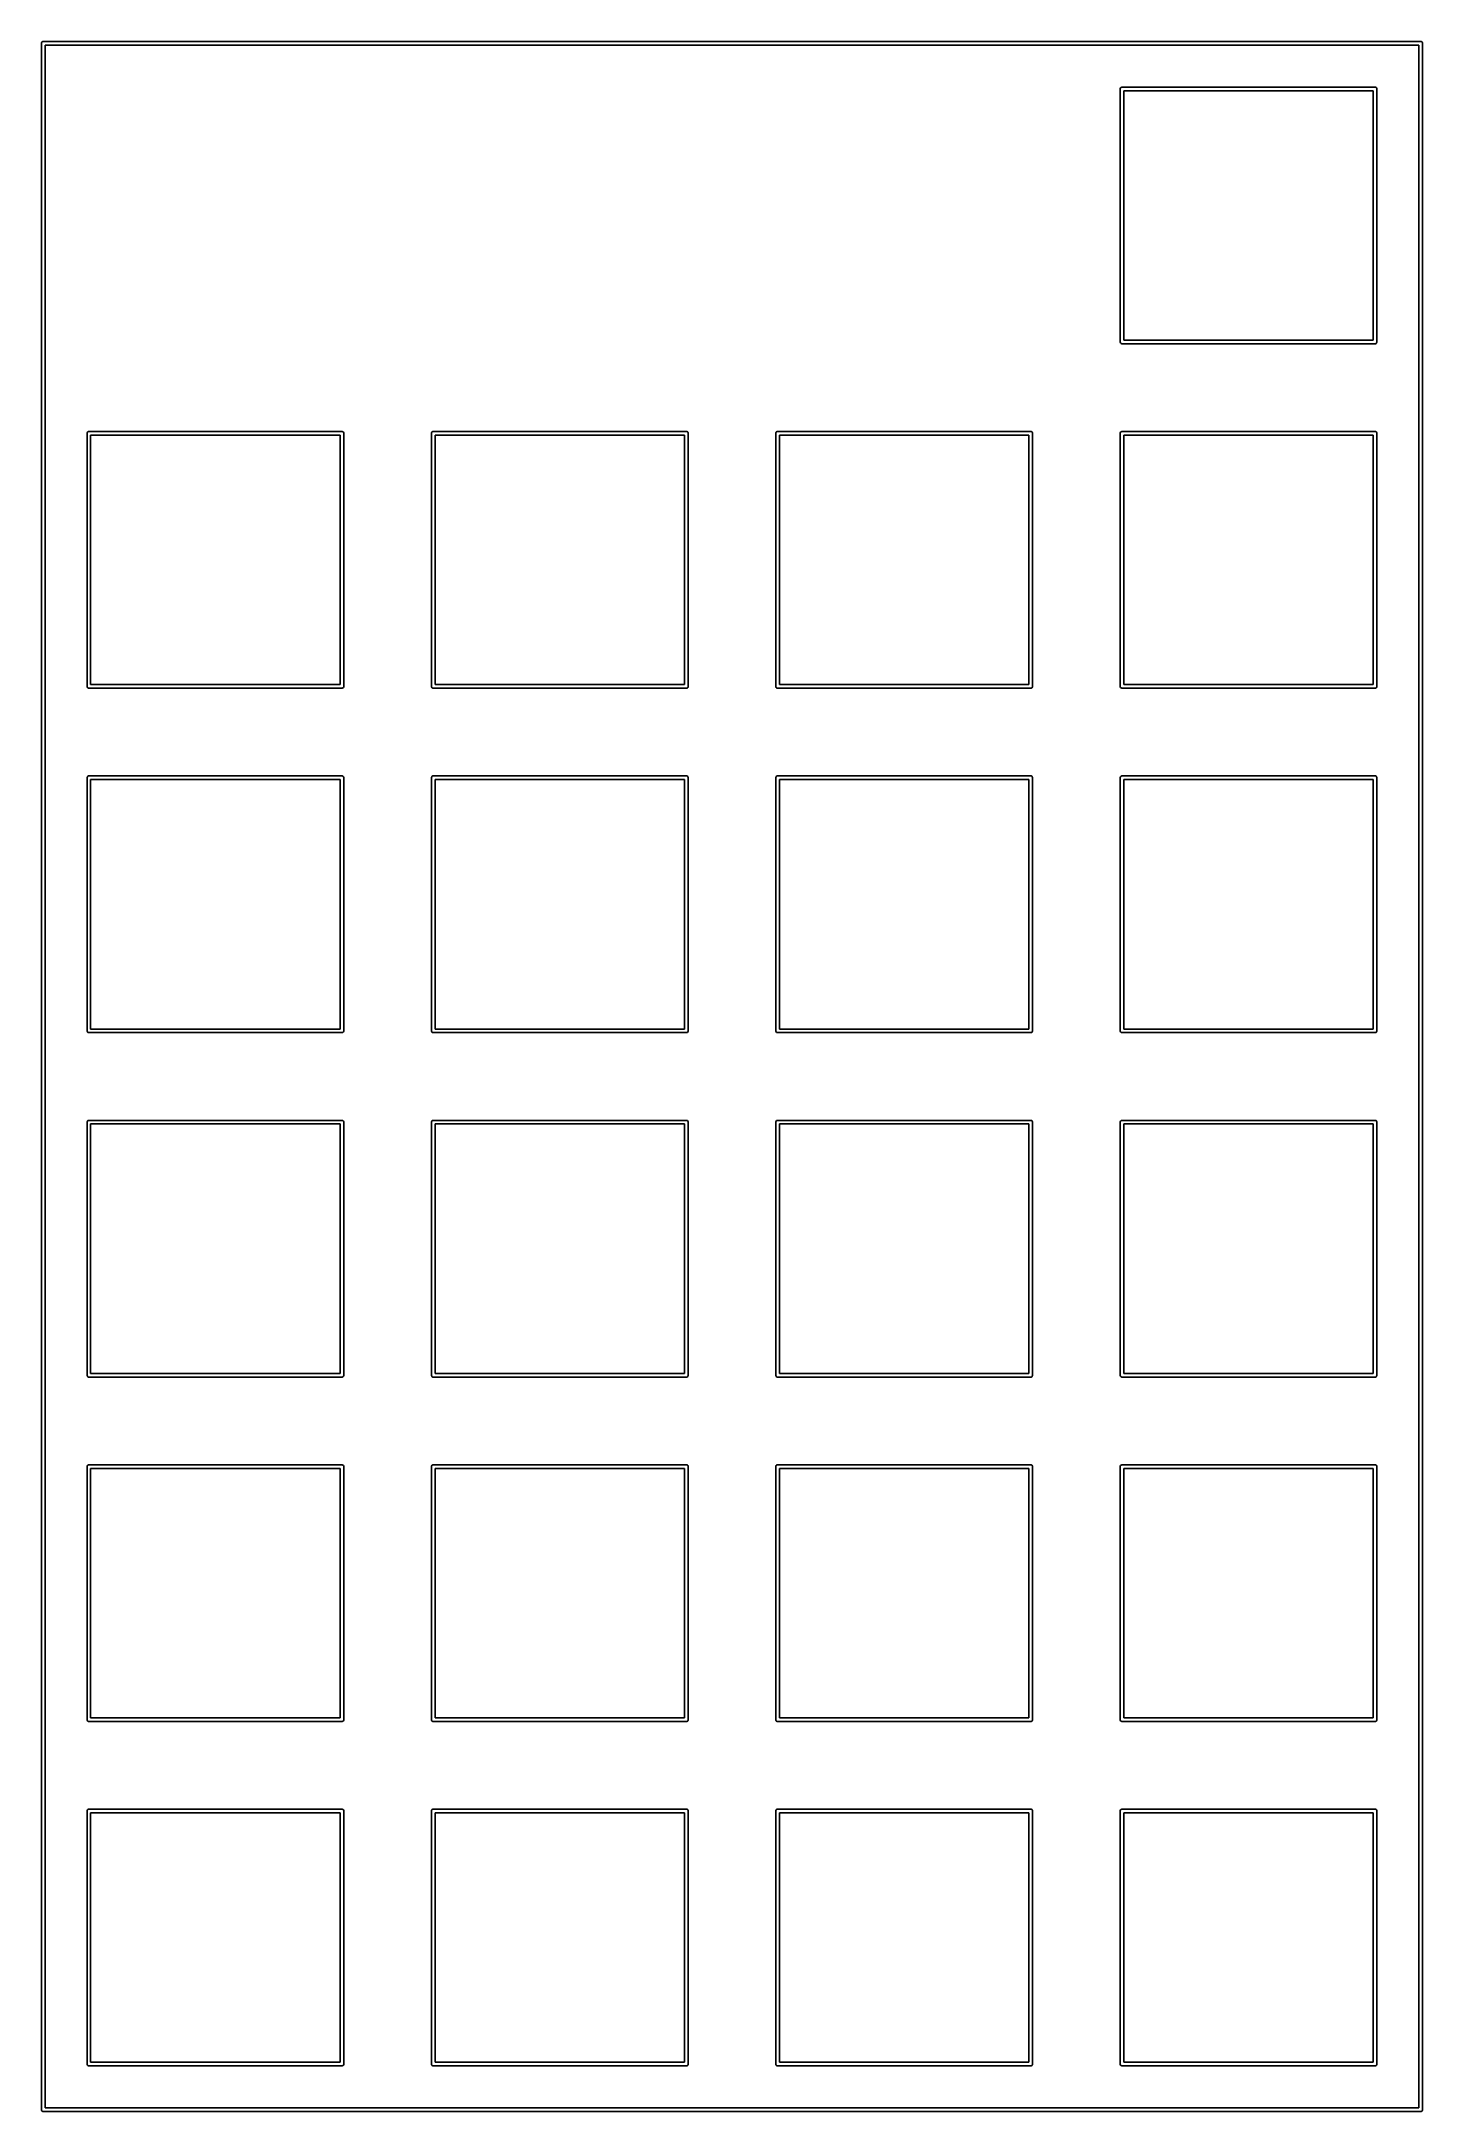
# Model space of a CAD drawing. Extents: x 105 to 181, y -153 to -38.
import ezdxf

# ---------------------------------------------------------------- set-up
doc = ezdxf.new("R2010")
doc.units = 0
doc.layers.add('BLACK', color=7, linetype='CONTINUOUS')

msp = doc.modelspace()

# ---------------------------------------------------------------- linework, layer by layer
at = {"layer": 'BLACK', "linetype": 'CONTINUOUS'}
for p, q in [((104.675, -38.1), (104.676921, -38.080491)), ((104.675, -152.400307), (104.675, -38.1)), ((104.676921, -38.080491), (104.691853, -38.044443)), ((104.691853, -38.044443), (104.719443, -38.016853)), ((104.719443, -38.016853), (104.755491, -38.001921)), ((104.755491, -38.001921), (104.775, -38)), ((104.775, -38), (180.975215, -38)), ((104.875, -38.2), (104.875, -152.300307)), ((180.875215, -38.2), (104.875, -38.2)), ((180.875215, -152.300307), (180.875215, -38.2)), ((180.975215, -38), (180.994724, -38.001921)), ((180.994724, -38.001921), (181.030772, -38.016853)), ((181.030772, -38.016853), (181.058362, -38.044443)), ((181.058362, -38.044443), (181.073294, -38.080491)), ((181.073294, -38.080491), (181.075215, -38.1)), ((181.075215, -38.1), (181.075215, -152.400307)), ((164.349615, -40.625), (164.351536, -40.605491)), ((164.349615, -54.6242), (164.349615, -40.625)), ((164.351536, -40.605491), (164.366468, -40.569443)), ((164.366468, -40.569443), (164.394058, -40.541853)), ((164.394058, -40.541853), (164.430106, -40.526921)), ((164.430106, -40.526921), (164.449615, -40.525)), ((164.449615, -40.525), (178.448915, -40.525)), ((164.549615, -40.725), (164.549615, -54.5242)), ((178.348915, -40.725), (164.549615, -40.725)), ((178.348915, -54.5242), (178.348915, -40.725)), ((178.448915, -40.525), (178.468424, -40.526921)), ((178.468424, -40.526921), (178.504472, -40.541853)), ((178.504472, -40.541853), (178.532062, -40.569443)), ((178.532062, -40.569443), (178.546994, -40.605491)), ((178.546994, -40.605491), (178.548915, -40.625)), ((178.548915, -40.625), (178.548915, -54.6242)), ((164.351536, -54.643709), (164.349615, -54.6242)), ((164.366468, -54.679757), (164.351536, -54.643709)), ((164.394058, -54.707347), (164.366468, -54.679757)), ((164.430106, -54.722279), (164.394058, -54.707347)), ((164.449615, -54.7242), (164.430106, -54.722279)), ((178.448915, -54.7242), (164.449615, -54.7242)), ((164.549615, -54.5242), (178.348915, -54.5242)), ((178.468424, -54.722279), (178.448915, -54.7242)), ((178.504472, -54.707347), (178.468424, -54.722279)), ((178.532062, -54.679757), (178.504472, -54.707347)), ((178.546994, -54.643709), (178.532062, -54.679757)), ((178.548915, -54.6242), (178.546994, -54.643709)), ((107.199565, -59.6749), (107.201486, -59.655391)), ((107.199565, -73.6742), (107.199565, -59.6749)), ((107.201486, -59.655391), (107.216418, -59.619343)), ((107.216418, -59.619343), (107.244008, -59.591753)), ((107.244008, -59.591753), (107.280056, -59.576821)), ((107.280056, -59.576821), (107.299565, -59.5749)), ((107.299565, -59.5749), (121.299115, -59.5749)), ((107.399565, -59.7749), (107.399565, -73.5742)), ((121.199115, -59.7749), (107.399565, -59.7749)), ((121.199115, -73.5742), (121.199115, -59.7749)), ((121.299115, -59.5749), (121.318624, -59.576821)), ((121.318624, -59.576821), (121.354672, -59.591753)), ((121.354672, -59.591753), (121.382262, -59.619343)), ((121.382262, -59.619343), (121.397194, -59.655391)), ((121.397194, -59.655391), (121.399115, -59.6749)), ((121.399115, -59.6749), (121.399115, -73.6742)), ((126.249615, -59.6749), (126.251536, -59.655391)), ((126.249615, -73.6742), (126.249615, -59.6749)), ((126.251536, -59.655391), (126.266468, -59.619343)), ((126.266468, -59.619343), (126.294058, -59.591753)), ((126.294058, -59.591753), (126.330106, -59.576821)), ((126.330106, -59.576821), (126.349615, -59.5749)), ((126.349615, -59.5749), (140.348915, -59.5749)), ((126.449615, -59.7749), (126.449615, -73.5742)), ((140.248915, -59.7749), (126.449615, -59.7749)), ((140.248915, -73.5742), (140.248915, -59.7749)), ((140.348915, -59.5749), (140.368424, -59.576821)), ((140.368424, -59.576821), (140.404472, -59.591753)), ((140.404472, -59.591753), (140.432062, -59.619343)), ((140.432062, -59.619343), (140.446994, -59.655391)), ((140.446994, -59.655391), (140.448915, -59.6749)), ((140.448915, -59.6749), (140.448915, -73.6742)), ((145.299615, -59.6749), (145.301536, -59.655391)), ((145.299615, -73.6742), (145.299615, -59.6749)), ((145.301536, -59.655391), (145.316468, -59.619343)), ((145.316468, -59.619343), (145.344058, -59.591753)), ((145.344058, -59.591753), (145.380106, -59.576821)), ((145.380106, -59.576821), (145.399615, -59.5749)), ((145.399615, -59.5749), (159.398915, -59.5749)), ((145.499615, -59.7749), (145.499615, -73.5742)), ((159.298915, -59.7749), (145.499615, -59.7749)), ((159.298915, -73.5742), (159.298915, -59.7749)), ((159.398915, -59.5749), (159.418424, -59.576821)), ((159.418424, -59.576821), (159.454472, -59.591753)), ((159.454472, -59.591753), (159.482062, -59.619343)), ((159.482062, -59.619343), (159.496994, -59.655391)), ((159.496994, -59.655391), (159.498915, -59.6749)), ((159.498915, -59.6749), (159.498915, -73.6742)), ((164.349615, -59.6749), (164.351536, -59.655391)), ((164.349615, -73.6742), (164.349615, -59.6749)), ((164.351536, -59.655391), (164.366468, -59.619343)), ((164.366468, -59.619343), (164.394058, -59.591753)), ((164.394058, -59.591753), (164.430106, -59.576821)), ((164.430106, -59.576821), (164.449615, -59.5749)), ((164.449615, -59.5749), (178.448915, -59.5749)), ((164.549615, -59.7749), (164.549615, -73.5742)), ((178.348915, -59.7749), (164.549615, -59.7749)), ((178.348915, -73.5742), (178.348915, -59.7749)), ((178.448915, -59.5749), (178.468424, -59.576821)), ((178.468424, -59.576821), (178.504472, -59.591753)), ((178.504472, -59.591753), (178.532062, -59.619343)), ((178.532062, -59.619343), (178.546994, -59.655391)), ((178.546994, -59.655391), (178.548915, -59.6749)), ((178.548915, -59.6749), (178.548915, -73.6742)), ((107.201486, -73.693709), (107.199565, -73.6742)), ((107.216418, -73.729757), (107.201486, -73.693709)), ((107.244008, -73.757347), (107.216418, -73.729757)), ((107.280056, -73.772279), (107.244008, -73.757347)), ((107.299565, -73.7742), (107.280056, -73.772279)), ((121.299115, -73.7742), (107.299565, -73.7742)), ((107.399565, -73.5742), (121.199115, -73.5742)), ((121.318624, -73.772279), (121.299115, -73.7742)), ((121.354672, -73.757347), (121.318624, -73.772279)), ((121.382262, -73.729757), (121.354672, -73.757347)), ((121.397194, -73.693709), (121.382262, -73.729757)), ((121.399115, -73.6742), (121.397194, -73.693709)), ((126.251536, -73.693709), (126.249615, -73.6742)), ((126.266468, -73.729757), (126.251536, -73.693709)), ((126.294058, -73.757347), (126.266468, -73.729757)), ((126.330106, -73.772279), (126.294058, -73.757347)), ((126.349615, -73.7742), (126.330106, -73.772279)), ((140.348915, -73.7742), (126.349615, -73.7742)), ((126.449615, -73.5742), (140.248915, -73.5742)), ((140.368424, -73.772279), (140.348915, -73.7742)), ((140.404472, -73.757347), (140.368424, -73.772279)), ((140.432062, -73.729757), (140.404472, -73.757347)), ((140.446994, -73.693709), (140.432062, -73.729757)), ((140.448915, -73.6742), (140.446994, -73.693709)), ((145.301536, -73.693709), (145.299615, -73.6742)), ((145.316468, -73.729757), (145.301536, -73.693709)), ((145.344058, -73.757347), (145.316468, -73.729757)), ((145.380106, -73.772279), (145.344058, -73.757347)), ((145.399615, -73.7742), (145.380106, -73.772279)), ((159.398915, -73.7742), (145.399615, -73.7742)), ((145.499615, -73.5742), (159.298915, -73.5742)), ((159.418424, -73.772279), (159.398915, -73.7742)), ((159.454472, -73.757347), (159.418424, -73.772279)), ((159.482062, -73.729757), (159.454472, -73.757347)), ((159.496994, -73.693709), (159.482062, -73.729757)), ((159.498915, -73.6742), (159.496994, -73.693709)), ((164.351536, -73.693709), (164.349615, -73.6742)), ((164.366468, -73.729757), (164.351536, -73.693709)), ((164.394058, -73.757347), (164.366468, -73.729757)), ((164.430106, -73.772279), (164.394058, -73.757347)), ((164.449615, -73.7742), (164.430106, -73.772279)), ((178.448915, -73.7742), (164.449615, -73.7742)), ((164.549615, -73.5742), (178.348915, -73.5742)), ((178.468424, -73.772279), (178.448915, -73.7742)), ((178.504472, -73.757347), (178.468424, -73.772279)), ((178.532062, -73.729757), (178.504472, -73.757347)), ((178.546994, -73.693709), (178.532062, -73.729757)), ((178.548915, -73.6742), (178.546994, -73.693709)), ((107.199565, -78.7249), (107.201486, -78.705391)), ((107.199565, -92.7242), (107.199565, -78.7249)), ((107.201486, -78.705391), (107.216418, -78.669343)), ((107.216418, -78.669343), (107.244008, -78.641753)), ((107.244008, -78.641753), (107.280056, -78.626821)), ((107.280056, -78.626821), (107.299565, -78.6249)), ((107.299565, -78.6249), (121.299115, -78.6249)), ((107.399565, -78.8249), (107.399565, -92.6242)), ((121.199115, -78.8249), (107.399565, -78.8249)), ((121.199115, -92.6242), (121.199115, -78.8249)), ((121.299115, -78.6249), (121.318624, -78.626821)), ((121.318624, -78.626821), (121.354672, -78.641753)), ((121.354672, -78.641753), (121.382262, -78.669343)), ((121.382262, -78.669343), (121.397194, -78.705391)), ((121.397194, -78.705391), (121.399115, -78.7249)), ((121.399115, -78.7249), (121.399115, -92.7242)), ((126.249615, -78.7249), (126.251536, -78.705391)), ((126.249615, -92.7242), (126.249615, -78.7249)), ((126.251536, -78.705391), (126.266468, -78.669343)), ((126.266468, -78.669343), (126.294058, -78.641753)), ((126.294058, -78.641753), (126.330106, -78.626821)), ((126.330106, -78.626821), (126.349615, -78.6249)), ((126.349615, -78.6249), (140.348915, -78.6249)), ((126.449615, -78.8249), (126.449615, -92.6242)), ((140.248915, -78.8249), (126.449615, -78.8249)), ((140.248915, -92.6242), (140.248915, -78.8249)), ((140.348915, -78.6249), (140.368424, -78.626821)), ((140.368424, -78.626821), (140.404472, -78.641753)), ((140.404472, -78.641753), (140.432062, -78.669343)), ((140.432062, -78.669343), (140.446994, -78.705391)), ((140.446994, -78.705391), (140.448915, -78.7249)), ((140.448915, -78.7249), (140.448915, -92.7242)), ((145.299615, -78.7249), (145.301536, -78.705391)), ((145.299615, -92.7242), (145.299615, -78.7249)), ((145.301536, -78.705391), (145.316468, -78.669343)), ((145.316468, -78.669343), (145.344058, -78.641753)), ((145.344058, -78.641753), (145.380106, -78.626821)), ((145.380106, -78.626821), (145.399615, -78.6249)), ((145.399615, -78.6249), (159.398915, -78.6249)), ((145.499615, -78.8249), (145.499615, -92.6242)), ((159.298915, -78.8249), (145.499615, -78.8249)), ((159.298915, -92.6242), (159.298915, -78.8249)), ((159.398915, -78.6249), (159.418424, -78.626821)), ((159.418424, -78.626821), (159.454472, -78.641753)), ((159.454472, -78.641753), (159.482062, -78.669343)), ((159.482062, -78.669343), (159.496994, -78.705391)), ((159.496994, -78.705391), (159.498915, -78.7249)), ((159.498915, -78.7249), (159.498915, -92.7242)), ((164.349615, -78.7249), (164.351536, -78.705391)), ((164.349615, -92.7242), (164.349615, -78.7249)), ((164.351536, -78.705391), (164.366468, -78.669343)), ((164.366468, -78.669343), (164.394058, -78.641753)), ((164.394058, -78.641753), (164.430106, -78.626821)), ((164.430106, -78.626821), (164.449615, -78.6249)), ((164.449615, -78.6249), (178.448915, -78.6249)), ((164.549615, -78.8249), (164.549615, -92.6242)), ((178.348915, -78.8249), (164.549615, -78.8249)), ((178.348915, -92.6242), (178.348915, -78.8249)), ((178.448915, -78.6249), (178.468424, -78.626821)), ((178.468424, -78.626821), (178.504472, -78.641753)), ((178.504472, -78.641753), (178.532062, -78.669343)), ((178.532062, -78.669343), (178.546994, -78.705391)), ((178.546994, -78.705391), (178.548915, -78.7249)), ((178.548915, -78.7249), (178.548915, -92.7242)), ((107.201486, -92.743709), (107.199565, -92.7242)), ((107.216418, -92.779757), (107.201486, -92.743709)), ((107.399565, -92.6242), (121.199115, -92.6242)), ((121.397194, -92.743709), (121.382262, -92.779757)), ((121.399115, -92.7242), (121.397194, -92.743709)), ((126.251536, -92.743709), (126.249615, -92.7242)), ((126.266468, -92.779757), (126.251536, -92.743709)), ((126.449615, -92.6242), (140.248915, -92.6242)), ((140.446994, -92.743709), (140.432062, -92.779757)), ((140.448915, -92.7242), (140.446994, -92.743709)), ((145.301536, -92.743709), (145.299615, -92.7242)), ((145.316468, -92.779757), (145.301536, -92.743709)), ((145.499615, -92.6242), (159.298915, -92.6242)), ((159.496994, -92.743709), (159.482062, -92.779757)), ((159.498915, -92.7242), (159.496994, -92.743709)), ((164.351536, -92.743709), (164.349615, -92.7242)), ((164.366468, -92.779757), (164.351536, -92.743709)), ((164.549615, -92.6242), (178.348915, -92.6242)), ((178.546994, -92.743709), (178.532062, -92.779757)), ((178.548915, -92.7242), (178.546994, -92.743709)), ((107.244008, -92.807347), (107.216418, -92.779757)), ((107.280056, -92.822279), (107.244008, -92.807347)), ((107.299565, -92.8242), (107.280056, -92.822279)), ((121.299115, -92.8242), (107.299565, -92.8242)), ((121.318624, -92.822279), (121.299115, -92.8242)), ((121.354672, -92.807347), (121.318624, -92.822279)), ((121.382262, -92.779757), (121.354672, -92.807347)), ((126.294058, -92.807347), (126.266468, -92.779757)), ((126.330106, -92.822279), (126.294058, -92.807347)), ((126.349615, -92.8242), (126.330106, -92.822279)), ((140.348915, -92.8242), (126.349615, -92.8242)), ((140.368424, -92.822279), (140.348915, -92.8242)), ((140.404472, -92.807347), (140.368424, -92.822279)), ((140.432062, -92.779757), (140.404472, -92.807347)), ((145.344058, -92.807347), (145.316468, -92.779757)), ((145.380106, -92.822279), (145.344058, -92.807347)), ((145.399615, -92.8242), (145.380106, -92.822279)), ((159.398915, -92.8242), (145.399615, -92.8242)), ((159.418424, -92.822279), (159.398915, -92.8242)), ((159.454472, -92.807347), (159.418424, -92.822279)), ((159.482062, -92.779757), (159.454472, -92.807347)), ((164.394058, -92.807347), (164.366468, -92.779757)), ((164.430106, -92.822279), (164.394058, -92.807347)), ((164.449615, -92.8242), (164.430106, -92.822279)), ((178.448915, -92.8242), (164.449615, -92.8242)), ((178.468424, -92.822279), (178.448915, -92.8242)), ((178.504472, -92.807347), (178.468424, -92.822279)), ((178.532062, -92.779757), (178.504472, -92.807347)), ((107.199565, -97.7749), (107.201486, -97.755391)), ((107.199565, -111.7742), (107.199565, -97.7749)), ((107.201486, -97.755391), (107.216418, -97.719343)), ((107.216418, -97.719343), (107.244008, -97.691753)), ((107.244008, -97.691753), (107.280056, -97.676821)), ((107.280056, -97.676821), (107.299565, -97.6749)), ((107.299565, -97.6749), (121.299115, -97.6749)), ((107.399565, -97.8749), (107.399565, -111.6742)), ((121.199115, -97.8749), (107.399565, -97.8749)), ((121.199115, -111.6742), (121.199115, -97.8749)), ((121.299115, -97.6749), (121.318624, -97.676821)), ((121.318624, -97.676821), (121.354672, -97.691753)), ((121.354672, -97.691753), (121.382262, -97.719343)), ((121.382262, -97.719343), (121.397194, -97.755391)), ((121.397194, -97.755391), (121.399115, -97.7749)), ((121.399115, -97.7749), (121.399115, -111.7742)), ((126.249615, -97.7749), (126.251536, -97.755391)), ((126.249615, -111.7742), (126.249615, -97.7749)), ((126.251536, -97.755391), (126.266468, -97.719343)), ((126.266468, -97.719343), (126.294058, -97.691753)), ((126.294058, -97.691753), (126.330106, -97.676821)), ((126.330106, -97.676821), (126.349615, -97.6749)), ((126.349615, -97.6749), (140.348915, -97.6749)), ((126.449615, -97.8749), (126.449615, -111.6742)), ((140.248915, -97.8749), (126.449615, -97.8749)), ((140.248915, -111.6742), (140.248915, -97.8749)), ((140.348915, -97.6749), (140.368424, -97.676821)), ((140.368424, -97.676821), (140.404472, -97.691753)), ((140.404472, -97.691753), (140.432062, -97.719343)), ((140.432062, -97.719343), (140.446994, -97.755391)), ((140.446994, -97.755391), (140.448915, -97.7749)), ((140.448915, -97.7749), (140.448915, -111.7742)), ((145.299615, -97.7749), (145.301536, -97.755391)), ((145.299615, -111.7742), (145.299615, -97.7749)), ((145.301536, -97.755391), (145.316468, -97.719343)), ((145.316468, -97.719343), (145.344058, -97.691753)), ((145.344058, -97.691753), (145.380106, -97.676821)), ((145.380106, -97.676821), (145.399615, -97.6749)), ((145.399615, -97.6749), (159.398915, -97.6749)), ((145.499615, -97.8749), (145.499615, -111.6742)), ((159.298915, -97.8749), (145.499615, -97.8749)), ((159.298915, -111.6742), (159.298915, -97.8749)), ((159.398915, -97.6749), (159.418424, -97.676821)), ((159.418424, -97.676821), (159.454472, -97.691753)), ((159.454472, -97.691753), (159.482062, -97.719343)), ((159.482062, -97.719343), (159.496994, -97.755391)), ((159.496994, -97.755391), (159.498915, -97.7749)), ((159.498915, -97.7749), (159.498915, -111.7742)), ((164.349615, -97.7749), (164.351536, -97.755391)), ((164.349615, -111.7742), (164.349615, -97.7749)), ((164.351536, -97.755391), (164.366468, -97.719343)), ((164.366468, -97.719343), (164.394058, -97.691753)), ((164.394058, -97.691753), (164.430106, -97.676821)), ((164.430106, -97.676821), (164.449615, -97.6749)), ((164.449615, -97.6749), (178.448915, -97.6749)), ((164.549615, -97.8749), (164.549615, -111.6742)), ((178.348915, -97.8749), (164.549615, -97.8749)), ((178.348915, -111.6742), (178.348915, -97.8749)), ((178.448915, -97.6749), (178.468424, -97.676821)), ((178.468424, -97.676821), (178.504472, -97.691753)), ((178.504472, -97.691753), (178.532062, -97.719343)), ((178.532062, -97.719343), (178.546994, -97.755391)), ((178.546994, -97.755391), (178.548915, -97.7749)), ((178.548915, -97.7749), (178.548915, -111.7742)), ((107.201486, -111.793709), (107.199565, -111.7742)), ((107.216418, -111.829757), (107.201486, -111.793709)), ((107.244008, -111.857347), (107.216418, -111.829757)), ((107.280056, -111.872279), (107.244008, -111.857347)), ((107.299565, -111.8742), (107.280056, -111.872279)), ((121.299115, -111.8742), (107.299565, -111.8742)), ((107.399565, -111.6742), (121.199115, -111.6742)), ((121.318624, -111.872279), (121.299115, -111.8742)), ((121.354672, -111.857347), (121.318624, -111.872279)), ((121.382262, -111.829757), (121.354672, -111.857347)), ((121.397194, -111.793709), (121.382262, -111.829757)), ((121.399115, -111.7742), (121.397194, -111.793709)), ((126.251536, -111.793709), (126.249615, -111.7742)), ((126.266468, -111.829757), (126.251536, -111.793709)), ((126.294058, -111.857347), (126.266468, -111.829757)), ((126.330106, -111.872279), (126.294058, -111.857347)), ((126.349615, -111.8742), (126.330106, -111.872279)), ((140.348915, -111.8742), (126.349615, -111.8742)), ((126.449615, -111.6742), (140.248915, -111.6742)), ((140.368424, -111.872279), (140.348915, -111.8742)), ((140.404472, -111.857347), (140.368424, -111.872279)), ((140.432062, -111.829757), (140.404472, -111.857347)), ((140.446994, -111.793709), (140.432062, -111.829757)), ((140.448915, -111.7742), (140.446994, -111.793709)), ((145.301536, -111.793709), (145.299615, -111.7742)), ((145.316468, -111.829757), (145.301536, -111.793709)), ((145.344058, -111.857347), (145.316468, -111.829757)), ((145.380106, -111.872279), (145.344058, -111.857347)), ((145.399615, -111.8742), (145.380106, -111.872279)), ((159.398915, -111.8742), (145.399615, -111.8742)), ((145.499615, -111.6742), (159.298915, -111.6742)), ((159.418424, -111.872279), (159.398915, -111.8742)), ((159.454472, -111.857347), (159.418424, -111.872279)), ((159.482062, -111.829757), (159.454472, -111.857347)), ((159.496994, -111.793709), (159.482062, -111.829757)), ((159.498915, -111.7742), (159.496994, -111.793709)), ((164.351536, -111.793709), (164.349615, -111.7742)), ((164.366468, -111.829757), (164.351536, -111.793709)), ((164.394058, -111.857347), (164.366468, -111.829757)), ((164.430106, -111.872279), (164.394058, -111.857347)), ((164.449615, -111.8742), (164.430106, -111.872279)), ((178.448915, -111.8742), (164.449615, -111.8742)), ((164.549615, -111.6742), (178.348915, -111.6742)), ((178.468424, -111.872279), (178.448915, -111.8742)), ((178.504472, -111.857347), (178.468424, -111.872279)), ((178.532062, -111.829757), (178.504472, -111.857347)), ((178.546994, -111.793709), (178.532062, -111.829757)), ((178.548915, -111.7742), (178.546994, -111.793709)), ((107.201486, -116.805491), (107.216418, -116.769443)), ((107.216418, -116.769443), (107.244008, -116.741853)), ((107.244008, -116.741853), (107.280056, -116.726921)), ((107.280056, -116.726921), (107.299565, -116.725)), ((107.299565, -116.725), (121.299115, -116.725)), ((121.299115, -116.725), (121.318624, -116.726921)), ((121.318624, -116.726921), (121.354672, -116.741853)), ((121.354672, -116.741853), (121.382262, -116.769443)), ((121.382262, -116.769443), (121.397194, -116.805491)), ((126.251536, -116.805491), (126.266468, -116.769443)), ((126.266468, -116.769443), (126.294058, -116.741853)), ((126.294058, -116.741853), (126.330106, -116.726921)), ((126.330106, -116.726921), (126.349615, -116.725)), ((126.349615, -116.725), (140.348915, -116.725)), ((140.348915, -116.725), (140.368424, -116.726921)), ((140.368424, -116.726921), (140.404472, -116.741853)), ((140.404472, -116.741853), (140.432062, -116.769443)), ((140.432062, -116.769443), (140.446994, -116.805491)), ((145.301536, -116.805491), (145.316468, -116.769443)), ((145.316468, -116.769443), (145.344058, -116.741853)), ((145.344058, -116.741853), (145.380106, -116.726921)), ((145.380106, -116.726921), (145.399615, -116.725)), ((145.399615, -116.725), (159.398915, -116.725)), ((159.398915, -116.725), (159.418424, -116.726921)), ((159.418424, -116.726921), (159.454472, -116.741853)), ((159.454472, -116.741853), (159.482062, -116.769443)), ((159.482062, -116.769443), (159.496994, -116.805491)), ((164.351536, -116.805491), (164.366468, -116.769443)), ((164.366468, -116.769443), (164.394058, -116.741853)), ((164.394058, -116.741853), (164.430106, -116.726921)), ((164.430106, -116.726921), (164.449615, -116.725)), ((164.449615, -116.725), (178.448915, -116.725)), ((178.448915, -116.725), (178.468424, -116.726921)), ((178.468424, -116.726921), (178.504472, -116.741853)), ((178.504472, -116.741853), (178.532062, -116.769443)), ((178.532062, -116.769443), (178.546994, -116.805491)), ((107.199565, -116.825), (107.201486, -116.805491)), ((107.199565, -130.8244), (107.199565, -116.825)), ((107.399565, -116.925), (107.399565, -130.7244)), ((121.199115, -116.925), (107.399565, -116.925)), ((121.199115, -130.7244), (121.199115, -116.925)), ((121.397194, -116.805491), (121.399115, -116.825)), ((121.399115, -116.825), (121.399115, -130.8244)), ((126.249615, -116.825), (126.251536, -116.805491)), ((126.249615, -130.8244), (126.249615, -116.825)), ((126.449615, -116.925), (126.449615, -130.7244)), ((140.248915, -116.925), (126.449615, -116.925)), ((140.248915, -130.7244), (140.248915, -116.925)), ((140.446994, -116.805491), (140.448915, -116.825)), ((140.448915, -116.825), (140.448915, -130.8244)), ((145.299615, -116.825), (145.301536, -116.805491)), ((145.299615, -130.8244), (145.299615, -116.825)), ((145.499615, -116.925), (145.499615, -130.7244)), ((159.298915, -116.925), (145.499615, -116.925)), ((159.298915, -130.7244), (159.298915, -116.925)), ((159.496994, -116.805491), (159.498915, -116.825)), ((159.498915, -116.825), (159.498915, -130.8244)), ((164.349615, -116.825), (164.351536, -116.805491)), ((164.349615, -130.8244), (164.349615, -116.825)), ((164.549615, -116.925), (164.549615, -130.7244)), ((178.348915, -116.925), (164.549615, -116.925)), ((178.348915, -130.7244), (178.348915, -116.925)), ((178.546994, -116.805491), (178.548915, -116.825)), ((178.548915, -116.825), (178.548915, -130.8244)), ((107.201486, -130.843909), (107.199565, -130.8244)), ((107.216418, -130.879957), (107.201486, -130.843909)), ((107.244008, -130.907547), (107.216418, -130.879957)), ((107.280056, -130.922479), (107.244008, -130.907547)), ((107.299565, -130.9244), (107.280056, -130.922479)), ((121.299115, -130.9244), (107.299565, -130.9244)), ((107.399565, -130.7244), (121.199115, -130.7244)), ((121.318624, -130.922479), (121.299115, -130.9244)), ((121.354672, -130.907547), (121.318624, -130.922479)), ((121.382262, -130.879957), (121.354672, -130.907547)), ((121.397194, -130.843909), (121.382262, -130.879957)), ((121.399115, -130.8244), (121.397194, -130.843909)), ((126.251536, -130.843909), (126.249615, -130.8244)), ((126.266468, -130.879957), (126.251536, -130.843909)), ((126.294058, -130.907547), (126.266468, -130.879957)), ((126.330106, -130.922479), (126.294058, -130.907547)), ((126.349615, -130.9244), (126.330106, -130.922479)), ((140.348915, -130.9244), (126.349615, -130.9244)), ((126.449615, -130.7244), (140.248915, -130.7244)), ((140.368424, -130.922479), (140.348915, -130.9244)), ((140.404472, -130.907547), (140.368424, -130.922479)), ((140.432062, -130.879957), (140.404472, -130.907547)), ((140.446994, -130.843909), (140.432062, -130.879957)), ((140.448915, -130.8244), (140.446994, -130.843909)), ((145.301536, -130.843909), (145.299615, -130.8244)), ((145.316468, -130.879957), (145.301536, -130.843909)), ((145.344058, -130.907547), (145.316468, -130.879957)), ((145.380106, -130.922479), (145.344058, -130.907547)), ((145.399615, -130.9244), (145.380106, -130.922479)), ((159.398915, -130.9244), (145.399615, -130.9244)), ((145.499615, -130.7244), (159.298915, -130.7244)), ((159.418424, -130.922479), (159.398915, -130.9244)), ((159.454472, -130.907547), (159.418424, -130.922479)), ((159.482062, -130.879957), (159.454472, -130.907547)), ((159.496994, -130.843909), (159.482062, -130.879957)), ((159.498915, -130.8244), (159.496994, -130.843909)), ((164.351536, -130.843909), (164.349615, -130.8244)), ((164.366468, -130.879957), (164.351536, -130.843909)), ((164.394058, -130.907547), (164.366468, -130.879957)), ((164.430106, -130.922479), (164.394058, -130.907547)), ((164.449615, -130.9244), (164.430106, -130.922479)), ((178.448915, -130.9244), (164.449615, -130.9244)), ((164.549615, -130.7244), (178.348915, -130.7244)), ((178.468424, -130.922479), (178.448915, -130.9244)), ((178.504472, -130.907547), (178.468424, -130.922479)), ((178.532062, -130.879957), (178.504472, -130.907547)), ((178.546994, -130.843909), (178.532062, -130.879957)), ((178.548915, -130.8244), (178.546994, -130.843909)), ((107.199565, -135.8735), (107.201486, -135.853991)), ((107.199565, -149.87436), (107.199565, -135.8735)), ((107.201486, -135.853991), (107.216418, -135.817943)), ((107.216418, -135.817943), (107.244008, -135.790353)), ((107.244008, -135.790353), (107.280056, -135.775421)), ((107.280056, -135.775421), (107.299565, -135.7735)), ((107.299565, -135.7735), (121.299115, -135.7735)), ((107.399565, -135.9735), (107.399565, -149.77436)), ((121.199115, -135.9735), (107.399565, -135.9735)), ((121.199115, -149.77436), (121.199115, -135.9735)), ((121.299115, -135.7735), (121.318624, -135.775421)), ((121.318624, -135.775421), (121.354672, -135.790353)), ((121.354672, -135.790353), (121.382262, -135.817943)), ((121.382262, -135.817943), (121.397194, -135.853991)), ((121.397194, -135.853991), (121.399115, -135.8735)), ((121.399115, -135.8735), (121.399115, -149.87436)), ((126.249615, -135.8735), (126.251536, -135.853991)), ((126.249615, -149.87436), (126.249615, -135.8735)), ((126.251536, -135.853991), (126.266468, -135.817943)), ((126.266468, -135.817943), (126.294058, -135.790353)), ((126.294058, -135.790353), (126.330106, -135.775421)), ((126.330106, -135.775421), (126.349615, -135.7735)), ((126.349615, -135.7735), (140.348915, -135.7735)), ((126.449615, -135.9735), (126.449615, -149.77436)), ((140.248915, -135.9735), (126.449615, -135.9735)), ((140.248915, -149.77436), (140.248915, -135.9735)), ((140.348915, -135.7735), (140.368424, -135.775421)), ((140.368424, -135.775421), (140.404472, -135.790353)), ((140.404472, -135.790353), (140.432062, -135.817943)), ((140.432062, -135.817943), (140.446994, -135.853991)), ((140.446994, -135.853991), (140.448915, -135.8735)), ((140.448915, -135.8735), (140.448915, -149.87436)), ((145.299615, -135.8735), (145.301536, -135.853991)), ((145.299615, -149.87436), (145.299615, -135.8735)), ((145.301536, -135.853991), (145.316468, -135.817943)), ((145.316468, -135.817943), (145.344058, -135.790353)), ((145.344058, -135.790353), (145.380106, -135.775421)), ((145.380106, -135.775421), (145.399615, -135.7735)), ((145.399615, -135.7735), (159.398915, -135.7735)), ((145.499615, -135.9735), (145.499615, -149.77436)), ((159.298915, -135.9735), (145.499615, -135.9735)), ((159.298915, -149.77436), (159.298915, -135.9735)), ((159.398915, -135.7735), (159.418424, -135.775421)), ((159.418424, -135.775421), (159.454472, -135.790353)), ((159.454472, -135.790353), (159.482062, -135.817943)), ((159.482062, -135.817943), (159.496994, -135.853991)), ((159.496994, -135.853991), (159.498915, -135.8735)), ((159.498915, -135.8735), (159.498915, -149.87436)), ((164.349615, -135.8735), (164.351536, -135.853991)), ((164.349615, -149.87436), (164.349615, -135.8735)), ((164.351536, -135.853991), (164.366468, -135.817943)), ((164.366468, -135.817943), (164.394058, -135.790353)), ((164.394058, -135.790353), (164.430106, -135.775421)), ((164.430106, -135.775421), (164.449615, -135.7735)), ((164.449615, -135.7735), (178.448915, -135.7735)), ((164.549615, -135.9735), (164.549615, -149.77436)), ((178.348915, -135.9735), (164.549615, -135.9735)), ((178.348915, -149.77436), (178.348915, -135.9735)), ((178.448915, -135.7735), (178.468424, -135.775421)), ((178.468424, -135.775421), (178.504472, -135.790353)), ((178.504472, -135.790353), (178.532062, -135.817943)), ((178.532062, -135.817943), (178.546994, -135.853991)), ((178.546994, -135.853991), (178.548915, -135.8735)), ((178.548915, -135.8735), (178.548915, -149.87436)), ((107.201486, -149.893869), (107.199565, -149.87436)), ((107.216418, -149.929917), (107.201486, -149.893869)), ((107.244008, -149.957507), (107.216418, -149.929917)), ((107.280056, -149.972439), (107.244008, -149.957507)), ((107.299565, -149.97436), (107.280056, -149.972439)), ((121.299115, -149.97436), (107.299565, -149.97436)), ((107.399565, -149.77436), (121.199115, -149.77436)), ((121.318624, -149.972439), (121.299115, -149.97436)), ((121.354672, -149.957507), (121.318624, -149.972439)), ((121.382262, -149.929917), (121.354672, -149.957507)), ((121.397194, -149.893869), (121.382262, -149.929917)), ((121.399115, -149.87436), (121.397194, -149.893869)), ((126.251536, -149.893869), (126.249615, -149.87436)), ((126.266468, -149.929917), (126.251536, -149.893869)), ((126.294058, -149.957507), (126.266468, -149.929917)), ((126.330106, -149.972439), (126.294058, -149.957507)), ((126.349615, -149.97436), (126.330106, -149.972439)), ((140.348915, -149.97436), (126.349615, -149.97436)), ((126.449615, -149.77436), (140.248915, -149.77436)), ((140.368424, -149.972439), (140.348915, -149.97436)), ((140.404472, -149.957507), (140.368424, -149.972439)), ((140.432062, -149.929917), (140.404472, -149.957507)), ((140.446994, -149.893869), (140.432062, -149.929917)), ((140.448915, -149.87436), (140.446994, -149.893869)), ((145.301536, -149.893869), (145.299615, -149.87436)), ((145.316468, -149.929917), (145.301536, -149.893869)), ((145.344058, -149.957507), (145.316468, -149.929917)), ((145.380106, -149.972439), (145.344058, -149.957507)), ((145.399615, -149.97436), (145.380106, -149.972439)), ((159.398915, -149.97436), (145.399615, -149.97436)), ((145.499615, -149.77436), (159.298915, -149.77436)), ((159.418424, -149.972439), (159.398915, -149.97436)), ((159.454472, -149.957507), (159.418424, -149.972439)), ((159.482062, -149.929917), (159.454472, -149.957507)), ((159.496994, -149.893869), (159.482062, -149.929917)), ((159.498915, -149.87436), (159.496994, -149.893869)), ((164.351536, -149.893869), (164.349615, -149.87436)), ((164.366468, -149.929917), (164.351536, -149.893869)), ((164.394058, -149.957507), (164.366468, -149.929917)), ((164.430106, -149.972439), (164.394058, -149.957507)), ((164.449615, -149.97436), (164.430106, -149.972439)), ((178.448915, -149.97436), (164.449615, -149.97436)), ((164.549615, -149.77436), (178.348915, -149.77436)), ((178.468424, -149.972439), (178.448915, -149.97436)), ((178.504472, -149.957507), (178.468424, -149.972439)), ((178.532062, -149.929917), (178.504472, -149.957507)), ((178.546994, -149.893869), (178.532062, -149.929917)), ((178.548915, -149.87436), (178.546994, -149.893869)), ((104.676921, -152.419816), (104.675, -152.400307)), ((104.691853, -152.455864), (104.676921, -152.419816)), ((104.719443, -152.483454), (104.691853, -152.455864)), ((104.755491, -152.498386), (104.719443, -152.483454)), ((104.775, -152.500307), (104.755491, -152.498386)), ((180.975215, -152.500307), (104.775, -152.500307)), ((104.875, -152.300307), (180.875215, -152.300307)), ((180.994724, -152.498386), (180.975215, -152.500307)), ((181.030772, -152.483454), (180.994724, -152.498386)), ((181.058362, -152.455864), (181.030772, -152.483454)), ((181.073294, -152.419816), (181.058362, -152.455864)), ((181.075215, -152.400307), (181.073294, -152.419816))]:
    msp.add_line(p, q, dxfattribs=at)

doc.saveas('drawing.dxf')
